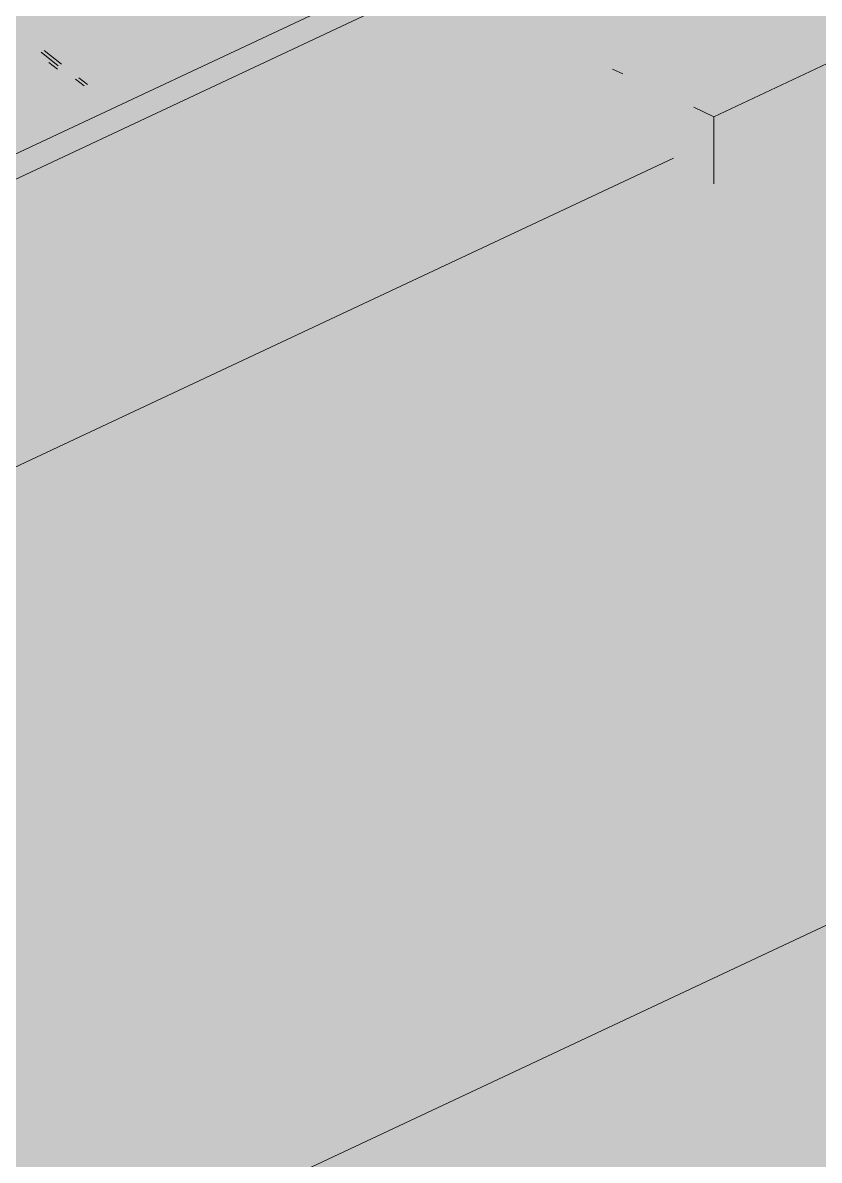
# Paper-space layout '03 3D Building and Roof' of a CAD drawing. Header units: millimetres. Extents: x 5 to 415, y 5 to 292.
# Drawn here: x 274.446 to 277.53, y 64.732 to 69.136 of the extents above; entities that cross this region are included whole.
import ezdxf

# ---------------------------------------------------------------- set-up
doc = ezdxf.new("R2010")
doc.units = ezdxf.units.MM
doc.layers.add('EXISTING', color=7, linetype='Continuous')
doc.layers.add('IMAGES', color=7, linetype='Continuous')

# ---------------------------------------------------------------- blocks, each defined once
blk = doc.blocks.new('SHEET_03')
at = {"layer": 'EXISTING', "color": 250, "lineweight": 9}
for p, q in [((263.2288, 58.9151), (329.7311, 90.136)), ((272.9206, 67.9244), (276.7348, 69.715)), ((272.9206, 67.8269), (276.7348, 69.6176)), ((277.1225, 68.7722), (278.4963, 69.4171)), ((274.5173, 69.022), (274.584, 68.9696)), ((274.5965, 68.9755), (274.5298, 69.0278)), ((274.5809, 68.956), (274.5476, 68.9821)), ((276.73, 68.9564), (276.7692, 68.938)), ((274.6507, 68.9173), (274.684, 68.8912)), ((274.6965, 68.897), (274.6631, 68.9232)), ((277.044, 68.809), (277.1225, 68.7722)), ((277.1225, 68.7722), (277.1225, 68.5123)), ((270.3808, 65.5203), (276.9659, 68.6118))]:
    blk.add_line(p, q, dxfattribs=at)
at = {"layer": 'IMAGES', "color": 7}
for points in [[(274.3982, 69.1181), (274.4945, 69.1181), (274.3982, 69.2145), (274.4945, 69.2145)], [(274.4945, 69.1181), (274.5909, 69.1181), (274.4945, 69.2145), (274.5909, 69.2145)], [(274.5909, 69.1181), (275.0727, 69.1181), (274.5909, 69.2145), (275.0727, 69.2145)], [(275.0727, 69.1181), (275.2655, 69.1181), (275.0727, 69.2145), (275.2655, 69.2145)], [(275.2655, 69.1181), (275.3618, 69.1181), (275.2655, 69.2145), (275.3618, 69.2145)], [(275.3618, 69.1181), (275.4582, 69.1181), (275.3618, 69.2145), (275.4582, 69.2145)], [(275.4582, 69.1181), (275.5545, 69.1181), (275.4582, 69.2145), (275.5545, 69.2145)], [(275.5545, 69.1181), (275.7473, 69.1181), (275.5545, 69.2145), (275.7473, 69.2145)], [(275.7473, 69.1181), (278.5418, 69.1181), (275.7473, 69.2145), (278.5418, 69.2145)], [(274.3982, 69.0217), (274.4945, 69.0217), (274.3982, 69.1181), (274.4945, 69.1181)], [(274.4945, 68.9253), (274.5909, 68.9253), (274.4945, 69.1181), (274.5909, 69.1181)], [(274.5909, 69.0217), (274.6873, 69.0217), (274.5909, 69.1181), (274.6873, 69.1181)], [(274.6873, 69.0217), (274.9764, 69.0217), (274.6873, 69.1181), (274.9764, 69.1181)], [(274.9764, 69.0217), (275.0727, 69.0217), (274.9764, 69.1181), (275.0727, 69.1181)], [(275.0727, 69.0217), (275.1691, 69.0217), (275.0727, 69.1181), (275.1691, 69.1181)], [(275.1691, 69.0217), (275.2655, 69.0217), (275.1691, 69.1181), (275.2655, 69.1181)], [(275.2655, 69.0217), (275.3618, 69.0217), (275.2655, 69.1181), (275.3618, 69.1181)], [(275.3618, 69.0217), (275.4582, 69.0217), (275.3618, 69.1181), (275.4582, 69.1181)], [(275.4582, 69.0217), (275.5545, 69.0217), (275.4582, 69.1181), (275.5545, 69.1181)], [(275.5545, 69.0217), (275.6509, 69.0217), (275.5545, 69.1181), (275.6509, 69.1181)], [(275.6509, 69.0217), (275.94, 69.0217), (275.6509, 69.1181), (275.94, 69.1181)], [(275.94, 69.0217), (278.3491, 69.0217), (275.94, 69.1181), (278.3491, 69.1181)], [(274.3982, 68.9253), (274.4945, 68.9253), (274.3982, 69.0217), (274.4945, 69.0217)], [(274.5909, 68.9253), (274.6873, 68.9253), (274.5909, 69.0217), (274.6873, 69.0217)], [(274.6873, 68.9253), (274.7836, 68.9253), (274.6873, 69.0217), (274.7836, 69.0217)], [(274.7836, 68.9253), (274.88, 68.9253), (274.7836, 69.0217), (274.88, 69.0217)], [(274.88, 68.9253), (274.9764, 68.9253), (274.88, 69.0217), (274.9764, 69.0217)], [(274.9764, 68.9253), (275.2655, 68.9253), (274.9764, 69.0217), (275.2655, 69.0217)], [(275.2655, 68.9253), (275.3618, 68.9253), (275.2655, 69.0217), (275.3618, 69.0217)], [(275.3618, 68.9253), (275.4582, 68.9253), (275.3618, 69.0217), (275.4582, 69.0217)], [(275.4582, 68.9253), (275.5545, 68.9253), (275.4582, 69.0217), (275.5545, 69.0217)], [(275.5545, 68.9253), (275.6509, 68.9253), (275.5545, 69.0217), (275.6509, 69.0217)], [(275.6509, 68.9253), (275.94, 68.9253), (275.6509, 69.0217), (275.94, 69.0217)], [(275.94, 68.9253), (276.0364, 68.9253), (275.94, 69.0217), (276.0364, 69.0217)], [(276.0364, 68.9253), (276.1327, 68.9253), (276.0364, 69.0217), (276.1327, 69.0217)], [(276.1327, 68.9253), (278.2527, 68.9253), (276.1327, 69.0217), (278.2527, 69.0217)], [(274.3982, 68.8289), (274.5909, 68.8289), (274.3982, 68.9253), (274.5909, 68.9253)], [(274.5909, 68.8289), (274.6873, 68.8289), (274.5909, 68.9253), (274.6873, 68.9253)], [(274.6873, 68.8289), (274.7836, 68.8289), (274.6873, 68.9253), (274.7836, 68.9253)], [(274.7836, 68.8289), (274.9764, 68.8289), (274.7836, 68.9253), (274.9764, 68.9253)], [(274.9764, 68.8289), (275.0727, 68.8289), (274.9764, 68.9253), (275.0727, 68.9253)], [(275.0727, 68.8289), (275.1691, 68.8289), (275.0727, 68.9253), (275.1691, 68.9253)], [(275.1691, 68.8289), (275.2655, 68.8289), (275.1691, 68.9253), (275.2655, 68.9253)], [(275.2655, 68.8289), (275.3618, 68.8289), (275.2655, 68.9253), (275.3618, 68.9253)], [(275.3618, 68.8289), (275.4582, 68.8289), (275.3618, 68.9253), (275.4582, 68.9253)], [(275.4582, 68.8289), (275.5545, 68.8289), (275.4582, 68.9253), (275.5545, 68.9253)], [(275.5545, 68.8289), (275.6509, 68.8289), (275.5545, 68.9253), (275.6509, 68.9253)], [(275.6509, 68.8289), (275.94, 68.8289), (275.6509, 68.9253), (275.94, 68.9253)], [(275.94, 68.8289), (276.0364, 68.8289), (275.94, 68.9253), (276.0364, 68.9253)], [(276.0364, 68.8289), (276.1327, 68.8289), (276.0364, 68.9253), (276.1327, 68.9253)], [(276.1327, 68.8289), (276.2291, 68.8289), (276.1327, 68.9253), (276.2291, 68.9253)], [(276.2291, 68.8289), (276.3255, 68.8289), (276.2291, 68.9253), (276.3255, 68.9253)], [(276.3255, 68.8289), (277.9636, 68.8289), (276.3255, 68.9253), (277.9636, 68.9253)], [(274.3982, 68.7325), (274.4945, 68.7325), (274.3982, 68.8289), (274.4945, 68.8289)], [(274.4945, 68.7325), (274.5909, 68.7325), (274.4945, 68.8289), (274.5909, 68.8289)], [(274.5909, 68.7325), (274.7836, 68.7325), (274.5909, 68.8289), (274.7836, 68.8289)], [(274.7836, 68.7325), (274.88, 68.7325), (274.7836, 68.8289), (274.88, 68.8289)], [(274.88, 68.7325), (274.9764, 68.7325), (274.88, 68.8289), (274.9764, 68.8289)], [(274.9764, 68.7325), (275.0727, 68.7325), (274.9764, 68.8289), (275.0727, 68.8289)], [(275.0727, 68.7325), (275.1691, 68.7325), (275.0727, 68.8289), (275.1691, 68.8289)], [(275.1691, 68.7325), (275.2655, 68.7325), (275.1691, 68.8289), (275.2655, 68.8289)], [(275.2655, 68.7325), (275.3618, 68.7325), (275.2655, 68.8289), (275.3618, 68.8289)], [(275.3618, 68.7325), (275.4582, 68.7325), (275.3618, 68.8289), (275.4582, 68.8289)], [(275.4582, 68.7325), (276.0364, 68.7325), (275.4582, 68.8289), (276.0364, 68.8289)], [(276.0364, 68.7325), (276.1327, 68.7325), (276.0364, 68.8289), (276.1327, 68.8289)], [(276.1327, 68.7325), (276.3255, 68.7325), (276.1327, 68.8289), (276.3255, 68.8289)], [(276.3255, 68.7325), (276.4218, 68.7325), (276.3255, 68.8289), (276.4218, 68.8289)], [(276.4218, 68.7325), (276.5182, 68.7325), (276.4218, 68.8289), (276.5182, 68.8289)], [(276.5182, 68.7325), (277.7709, 68.7325), (276.5182, 68.8289), (277.7709, 68.8289)], [(274.3018, 68.6361), (274.4945, 68.6361), (274.3018, 68.7325), (274.4945, 68.7325)], [(274.4945, 68.6361), (274.5909, 68.6361), (274.4945, 68.7325), (274.5909, 68.7325)], [(274.5909, 68.6361), (274.6873, 68.6361), (274.5909, 68.7325), (274.6873, 68.7325)], [(274.6873, 68.6361), (274.7836, 68.6361), (274.6873, 68.7325), (274.7836, 68.7325)], [(274.7836, 68.6361), (274.88, 68.6361), (274.7836, 68.7325), (274.88, 68.7325)], [(274.88, 68.6361), (274.9764, 68.6361), (274.88, 68.7325), (274.9764, 68.7325)], [(274.9764, 68.6361), (275.0727, 68.6361), (274.9764, 68.7325), (275.0727, 68.7325)], [(275.0727, 68.6361), (275.2655, 68.6361), (275.0727, 68.7325), (275.2655, 68.7325)], [(275.2655, 68.6361), (276.3255, 68.6361), (275.2655, 68.7325), (276.3255, 68.7325)], [(276.3255, 68.6361), (276.4218, 68.6361), (276.3255, 68.7325), (276.4218, 68.7325)], [(276.4218, 68.6361), (276.5182, 68.6361), (276.4218, 68.7325), (276.5182, 68.7325)], [(276.5182, 68.5397), (276.6145, 68.5397), (276.5182, 68.7325), (276.6145, 68.7325)], [(276.6145, 68.6361), (276.7109, 68.6361), (276.6145, 68.7325), (276.7109, 68.7325)], [(276.7109, 68.6361), (277.4818, 68.6361), (276.7109, 68.7325), (277.4818, 68.7325)], [(277.4818, 68.6361), (277.5782, 68.6361), (277.4818, 68.7325), (277.5782, 68.7325)], [(274.3982, 68.4433), (274.4945, 68.4433), (274.3982, 68.6361), (274.4945, 68.6361)], [(274.4945, 68.5397), (274.5909, 68.5397), (274.4945, 68.6361), (274.5909, 68.6361)], [(274.5909, 68.5397), (274.6873, 68.5397), (274.5909, 68.6361), (274.6873, 68.6361)], [(274.6873, 68.5397), (274.7836, 68.5397), (274.6873, 68.6361), (274.7836, 68.6361)], [(274.7836, 68.5397), (274.88, 68.5397), (274.7836, 68.6361), (274.88, 68.6361)], [(274.88, 68.5397), (275.0727, 68.5397), (274.88, 68.6361), (275.0727, 68.6361)], [(275.0727, 68.5397), (276.3255, 68.5397), (275.0727, 68.6361), (276.3255, 68.6361)], [(276.3255, 68.5397), (276.4218, 68.5397), (276.3255, 68.6361), (276.4218, 68.6361)], [(276.4218, 68.5397), (276.5182, 68.5397), (276.4218, 68.6361), (276.5182, 68.6361)], [(276.6145, 68.5397), (276.7109, 68.5397), (276.6145, 68.6361), (276.7109, 68.6361)], [(276.7109, 68.5397), (277.3855, 68.5397), (276.7109, 68.6361), (277.3855, 68.6361)], [(277.3855, 68.5397), (277.4818, 68.5397), (277.3855, 68.6361), (277.4818, 68.6361)], [(277.4818, 68.5397), (277.8673, 68.5397), (277.4818, 68.6361), (277.8673, 68.6361)], [(274.4945, 68.4433), (274.5909, 68.4433), (274.4945, 68.5397), (274.5909, 68.5397)], [(274.5909, 68.4433), (274.6873, 68.4433), (274.5909, 68.5397), (274.6873, 68.5397)], [(274.6873, 68.4433), (274.88, 68.4433), (274.6873, 68.5397), (274.88, 68.5397)], [(274.88, 68.4433), (276.0364, 68.4433), (274.88, 68.5397), (276.0364, 68.5397)], [(276.0364, 68.4433), (276.2291, 68.4433), (276.0364, 68.5397), (276.2291, 68.5397)], [(276.2291, 68.4433), (276.3255, 68.4433), (276.2291, 68.5397), (276.3255, 68.5397)], [(276.3255, 68.4433), (276.4218, 68.4433), (276.3255, 68.5397), (276.4218, 68.5397)], [(276.4218, 68.4433), (276.5182, 68.4433), (276.4218, 68.5397), (276.5182, 68.5397)], [(276.5182, 68.4433), (276.6145, 68.4433), (276.5182, 68.5397), (276.6145, 68.5397)], [(276.6145, 68.4433), (276.7109, 68.4433), (276.6145, 68.5397), (276.7109, 68.5397)], [(276.7109, 68.4433), (276.8073, 68.4433), (276.7109, 68.5397), (276.8073, 68.5397)], [(276.8073, 68.4433), (276.9036, 68.4433), (276.8073, 68.5397), (276.9036, 68.5397)], [(276.9036, 68.4433), (277, 68.4433), (276.9036, 68.5397), (277, 68.5397)], [(277, 68.4433), (277.0964, 68.4433), (277, 68.5397), (277.0964, 68.5397)], [(277.0964, 68.4433), (277.1927, 68.4433), (277.0964, 68.5397), (277.1927, 68.5397)], [(277.1927, 68.4433), (277.3855, 68.4433), (277.1927, 68.5397), (277.3855, 68.5397)], [(277.3855, 68.4433), (277.4818, 68.4433), (277.3855, 68.5397), (277.4818, 68.5397)], [(277.4818, 68.4433), (281.4327, 68.4433), (277.4818, 68.5397), (281.4327, 68.5397)], [(274.3982, 68.3469), (274.5909, 68.3469), (274.3982, 68.4433), (274.5909, 68.4433)], [(274.5909, 68.3469), (274.6873, 68.3469), (274.5909, 68.4433), (274.6873, 68.4433)], [(274.6873, 68.3469), (275.94, 68.3469), (274.6873, 68.4433), (275.94, 68.4433)], [(275.94, 68.3469), (276.0364, 68.3469), (275.94, 68.4433), (276.0364, 68.4433)], [(276.0364, 68.3469), (276.1327, 68.3469), (276.0364, 68.4433), (276.1327, 68.4433)], [(276.1327, 68.3469), (276.2291, 68.3469), (276.1327, 68.4433), (276.2291, 68.4433)], [(276.2291, 68.3469), (276.3255, 68.3469), (276.2291, 68.4433), (276.3255, 68.4433)], [(276.3255, 68.3469), (276.6145, 68.3469), (276.3255, 68.4433), (276.6145, 68.4433)], [(276.6145, 68.3469), (276.7109, 68.3469), (276.6145, 68.4433), (276.7109, 68.4433)], [(276.7109, 68.3469), (276.9036, 68.3469), (276.7109, 68.4433), (276.9036, 68.4433)], [(276.9036, 68.3469), (277.0964, 68.3469), (276.9036, 68.4433), (277.0964, 68.4433)], [(277.0964, 68.3469), (277.1927, 68.3469), (277.0964, 68.4433), (277.1927, 68.4433)], [(277.1927, 68.3469), (277.3855, 68.3469), (277.1927, 68.4433), (277.3855, 68.4433)], [(277.3855, 68.3469), (281.3364, 68.3469), (277.3855, 68.4433), (281.3364, 68.4433)], [(274.3982, 68.2505), (275.6509, 68.2505), (274.3982, 68.3469), (275.6509, 68.3469)], [(275.6509, 68.2505), (275.8436, 68.2505), (275.6509, 68.3469), (275.8436, 68.3469)], [(275.8436, 68.2505), (275.94, 68.2505), (275.8436, 68.3469), (275.94, 68.3469)], [(275.94, 68.2505), (276.0364, 68.2505), (275.94, 68.3469), (276.0364, 68.3469)], [(276.0364, 68.2505), (276.1327, 68.2505), (276.0364, 68.3469), (276.1327, 68.3469)], [(276.1327, 68.2505), (276.4218, 68.2505), (276.1327, 68.3469), (276.4218, 68.3469)], [(276.4218, 68.2505), (276.5182, 68.2505), (276.4218, 68.3469), (276.5182, 68.3469)], [(276.5182, 68.2505), (276.6145, 68.2505), (276.5182, 68.3469), (276.6145, 68.3469)], [(276.6145, 68.2505), (276.7109, 68.2505), (276.6145, 68.3469), (276.7109, 68.3469)], [(276.7109, 68.2505), (276.9036, 68.2505), (276.7109, 68.3469), (276.9036, 68.3469)], [(276.9036, 68.2505), (280.9509, 68.2505), (276.9036, 68.3469), (280.9509, 68.3469)], [(274.2055, 68.1541), (275.5545, 68.1541), (274.2055, 68.2505), (275.5545, 68.2505)], [(275.5545, 68.1541), (275.6509, 68.1541), (275.5545, 68.2505), (275.6509, 68.2505)], [(275.6509, 68.1541), (275.7473, 68.1541), (275.6509, 68.2505), (275.7473, 68.2505)], [(275.7473, 68.1541), (275.8436, 68.1541), (275.7473, 68.2505), (275.8436, 68.2505)], [(275.8436, 68.1541), (275.94, 68.1541), (275.8436, 68.2505), (275.94, 68.2505)], [(275.94, 68.1541), (276.2291, 68.1541), (275.94, 68.2505), (276.2291, 68.2505)], [(276.2291, 68.1541), (276.3255, 68.1541), (276.2291, 68.2505), (276.3255, 68.2505)], [(276.3255, 68.1541), (276.5182, 68.1541), (276.3255, 68.2505), (276.5182, 68.2505)], [(276.5182, 68.1541), (276.6145, 68.1541), (276.5182, 68.2505), (276.6145, 68.2505)], [(276.6145, 68.1541), (276.7109, 68.1541), (276.6145, 68.2505), (276.7109, 68.2505)], [(276.7109, 68.1541), (280.8545, 68.1541), (276.7109, 68.2505), (280.8545, 68.2505)], [(274.1091, 68.0577), (275.2655, 68.0577), (274.1091, 68.1541), (275.2655, 68.1541)], [(275.2655, 68.0577), (275.4582, 68.0577), (275.2655, 68.1541), (275.4582, 68.1541)], [(275.4582, 68.0577), (275.5545, 68.0577), (275.4582, 68.1541), (275.5545, 68.1541)], [(275.5545, 68.0577), (275.6509, 68.0577), (275.5545, 68.1541), (275.6509, 68.1541)], [(275.6509, 68.0577), (275.7473, 68.0577), (275.6509, 68.1541), (275.7473, 68.1541)], [(275.7473, 68.0577), (276.0364, 68.0577), (275.7473, 68.1541), (276.0364, 68.1541)], [(276.0364, 68.0577), (276.1327, 68.0577), (276.0364, 68.1541), (276.1327, 68.1541)], [(276.1327, 68.0577), (276.2291, 68.0577), (276.1327, 68.1541), (276.2291, 68.1541)], [(276.2291, 68.0577), (276.3255, 68.0577), (276.2291, 68.1541), (276.3255, 68.1541)], [(276.3255, 68.0577), (276.5182, 68.0577), (276.3255, 68.1541), (276.5182, 68.1541)], [(276.5182, 68.0577), (280.5655, 68.0577), (276.5182, 68.1541), (280.5655, 68.1541)], [(273.82, 67.9613), (275.0727, 67.9613), (273.82, 68.0577), (275.0727, 68.0577)], [(275.0727, 67.9613), (275.1691, 67.9613), (275.0727, 68.0577), (275.1691, 68.0577)], [(275.1691, 67.9613), (275.2655, 67.9613), (275.1691, 68.0577), (275.2655, 68.0577)], [(275.2655, 67.9613), (275.3618, 67.9613), (275.2655, 68.0577), (275.3618, 68.0577)], [(275.3618, 67.9613), (275.4582, 67.9613), (275.3618, 68.0577), (275.4582, 68.0577)], [(275.4582, 67.9613), (275.5545, 67.9613), (275.4582, 68.0577), (275.5545, 68.0577)], [(275.5545, 67.9613), (275.7473, 67.9613), (275.5545, 68.0577), (275.7473, 68.0577)], [(275.7473, 67.9613), (275.94, 67.9613), (275.7473, 68.0577), (275.94, 68.0577)], [(275.94, 67.9613), (276.0364, 67.9613), (275.94, 68.0577), (276.0364, 68.0577)], [(276.0364, 67.9613), (276.1327, 67.9613), (276.0364, 68.0577), (276.1327, 68.0577)], [(276.1327, 67.9613), (276.2291, 67.9613), (276.1327, 68.0577), (276.2291, 68.0577)], [(276.2291, 67.9613), (280.3727, 67.9613), (276.2291, 68.0577), (280.3727, 68.0577)], [(273.7236, 67.8648), (274.7836, 67.8648), (273.7236, 67.9613), (274.7836, 67.9613)], [(274.7836, 67.8648), (274.88, 67.8648), (274.7836, 67.9613), (274.88, 67.9613)], [(274.88, 67.8648), (275.0727, 67.8648), (274.88, 67.9613), (275.0727, 67.9613)], [(275.0727, 67.8648), (275.1691, 67.8648), (275.0727, 67.9613), (275.1691, 67.9613)], [(275.1691, 67.8648), (275.2655, 67.8648), (275.1691, 67.9613), (275.2655, 67.9613)], [(275.2655, 67.8648), (275.3618, 67.8648), (275.2655, 67.9613), (275.3618, 67.9613)], [(275.3618, 67.8648), (275.5545, 67.8648), (275.3618, 67.9613), (275.5545, 67.9613)], [(275.5545, 67.8648), (275.7473, 67.8648), (275.5545, 67.9613), (275.7473, 67.9613)], [(275.7473, 67.8648), (275.8436, 67.8648), (275.7473, 67.9613), (275.8436, 67.9613)], [(275.8436, 67.8648), (276.0364, 67.8648), (275.8436, 67.9613), (276.0364, 67.9613)], [(276.0364, 67.8648), (276.1327, 67.8648), (276.0364, 67.9613), (276.1327, 67.9613)], [(276.1327, 67.8648), (280.3727, 67.8648), (276.1327, 67.9613), (280.3727, 67.9613)], [(273.4345, 67.7684), (274.6873, 67.7684), (273.4345, 67.8648), (274.6873, 67.8648)], [(274.6873, 67.7684), (274.7836, 67.7684), (274.6873, 67.8648), (274.7836, 67.8648)], [(274.7836, 67.7684), (274.88, 67.7684), (274.7836, 67.8648), (274.88, 67.8648)], [(274.88, 67.7684), (274.9764, 67.7684), (274.88, 67.8648), (274.9764, 67.8648)], [(274.9764, 67.7684), (275.1691, 67.7684), (274.9764, 67.8648), (275.1691, 67.8648)], [(275.1691, 67.7684), (275.3618, 67.7684), (275.1691, 67.8648), (275.3618, 67.8648)], [(275.3618, 67.7684), (275.4582, 67.7684), (275.3618, 67.8648), (275.4582, 67.8648)], [(275.4582, 67.7684), (275.5545, 67.7684), (275.4582, 67.8648), (275.5545, 67.8648)], [(275.5545, 67.7684), (275.7473, 67.7684), (275.5545, 67.8648), (275.7473, 67.8648)], [(275.7473, 67.7684), (275.8436, 67.7684), (275.7473, 67.8648), (275.8436, 67.8648)], [(275.8436, 67.7684), (279.9873, 67.7684), (275.8436, 67.8648), (279.9873, 67.8648)], [(273.2418, 67.672), (274.4945, 67.672), (273.2418, 67.7684), (274.4945, 67.7684)], [(274.4945, 67.672), (274.6873, 67.672), (274.4945, 67.7684), (274.6873, 67.7684)], [(274.6873, 67.672), (274.7836, 67.672), (274.6873, 67.7684), (274.7836, 67.7684)], [(274.7836, 67.672), (274.88, 67.672), (274.7836, 67.7684), (274.88, 67.7684)], [(274.88, 67.672), (275.1691, 67.672), (274.88, 67.7684), (275.1691, 67.7684)], [(275.1691, 67.672), (275.2655, 67.672), (275.1691, 67.7684), (275.2655, 67.7684)], [(275.2655, 67.672), (275.3618, 67.672), (275.2655, 67.7684), (275.3618, 67.7684)], [(275.3618, 67.672), (275.4582, 67.672), (275.3618, 67.7684), (275.4582, 67.7684)], [(275.4582, 67.672), (275.5545, 67.672), (275.4582, 67.7684), (275.5545, 67.7684)], [(275.5545, 67.672), (275.7473, 67.672), (275.5545, 67.7684), (275.7473, 67.7684)], [(275.7473, 67.672), (279.7945, 67.672), (275.7473, 67.7684), (279.7945, 67.7684)], [(274.3018, 67.5756), (274.4945, 67.5756), (274.3018, 67.672), (274.4945, 67.672)], [(274.4945, 67.5756), (274.5909, 67.5756), (274.4945, 67.672), (274.5909, 67.672)], [(274.5909, 67.5756), (274.6873, 67.5756), (274.5909, 67.672), (274.6873, 67.672)], [(274.6873, 67.5756), (274.9764, 67.5756), (274.6873, 67.672), (274.9764, 67.672)], [(274.9764, 67.5756), (275.0727, 67.5756), (274.9764, 67.672), (275.0727, 67.672)], [(275.0727, 67.5756), (275.1691, 67.5756), (275.0727, 67.672), (275.1691, 67.672)], [(275.1691, 67.5756), (275.2655, 67.5756), (275.1691, 67.672), (275.2655, 67.672)], [(275.2655, 67.5756), (275.3618, 67.5756), (275.2655, 67.672), (275.3618, 67.672)], [(275.3618, 67.5756), (279.6982, 67.5756), (275.3618, 67.672), (279.6982, 67.672)], [(274.3982, 67.4792), (274.4945, 67.4792), (274.3982, 67.5756), (274.4945, 67.5756)], [(274.4945, 67.4792), (274.7836, 67.4792), (274.4945, 67.5756), (274.7836, 67.5756)], [(274.7836, 67.4792), (274.88, 67.4792), (274.7836, 67.5756), (274.88, 67.5756)], [(274.88, 67.4792), (274.9764, 67.4792), (274.88, 67.5756), (274.9764, 67.5756)], [(274.9764, 67.4792), (275.0727, 67.4792), (274.9764, 67.5756), (275.0727, 67.5756)], [(275.0727, 67.4792), (275.2655, 67.4792), (275.0727, 67.5756), (275.2655, 67.5756)], [(275.2655, 67.4792), (279.6018, 67.4792), (275.2655, 67.5756), (279.6018, 67.5756)], [(274.3018, 67.3828), (274.5909, 67.3828), (274.3018, 67.4792), (274.5909, 67.4792)], [(274.5909, 67.3828), (274.7836, 67.3828), (274.5909, 67.4792), (274.7836, 67.4792)], [(274.7836, 67.3828), (274.88, 67.3828), (274.7836, 67.4792), (274.88, 67.4792)], [(274.88, 67.3828), (274.9764, 67.3828), (274.88, 67.4792), (274.9764, 67.4792)], [(274.9764, 67.3828), (275.0727, 67.3828), (274.9764, 67.4792), (275.0727, 67.4792)], [(275.0727, 67.3828), (279.12, 67.3828), (275.0727, 67.4792), (279.12, 67.4792)], [(274.3982, 67.2864), (274.5909, 67.2864), (274.3982, 67.3828), (274.5909, 67.3828)], [(274.5909, 67.2864), (274.88, 67.2864), (274.5909, 67.3828), (274.88, 67.3828)], [(274.88, 67.2864), (279.0236, 67.2864), (274.88, 67.3828), (279.0236, 67.3828)], [(274.3982, 67.19), (274.5909, 67.19), (274.3982, 67.2864), (274.5909, 67.2864)], [(274.5909, 67.19), (278.7345, 67.19), (274.5909, 67.2864), (278.7345, 67.2864)], [(274.3982, 67.0936), (278.5418, 67.0936), (274.3982, 67.19), (278.5418, 67.19)], [(274.2055, 66.9972), (278.4455, 66.9972), (274.2055, 67.0936), (278.4455, 67.0936)], [(274.0127, 66.9008), (278.1564, 66.9008), (274.0127, 66.9972), (278.1564, 66.9972)], [(273.82, 66.8044), (277.9636, 66.8044), (273.82, 66.9008), (277.9636, 66.9008)], [(273.5309, 66.708), (277.8673, 66.708), (273.5309, 66.8044), (277.8673, 66.8044)], [(273.3382, 66.6116), (277.4818, 66.6116), (273.3382, 66.708), (277.4818, 66.708)], [(277.4818, 66.6116), (277.5782, 66.6116), (277.4818, 66.708), (277.5782, 66.708)], [(273.2418, 66.5152), (277.2891, 66.5152), (273.2418, 66.6116), (277.2891, 66.6116)], [(277.2891, 66.5152), (277.3855, 66.5152), (277.2891, 66.6116), (277.3855, 66.6116)], [(277.3855, 66.5152), (277.4818, 66.5152), (277.3855, 66.6116), (277.4818, 66.6116)], [(277.4818, 66.5152), (277.5782, 66.5152), (277.4818, 66.6116), (277.5782, 66.6116)], [(272.9527, 66.4188), (277.1927, 66.4188), (272.9527, 66.5152), (277.1927, 66.5152)], [(277.1927, 66.4188), (277.2891, 66.4188), (277.1927, 66.5152), (277.2891, 66.5152)], [(277.2891, 66.4188), (277.3855, 66.4188), (277.2891, 66.5152), (277.3855, 66.5152)], [(277.3855, 66.4188), (277.4818, 66.4188), (277.3855, 66.5152), (277.4818, 66.5152)], [(277.4818, 66.4188), (277.5782, 66.4188), (277.4818, 66.5152), (277.5782, 66.5152)], [(272.8564, 66.3224), (276.9036, 66.3224), (272.8564, 66.4188), (276.9036, 66.4188)], [(276.9036, 66.3224), (277, 66.3224), (276.9036, 66.4188), (277, 66.4188)], [(277, 66.3224), (277.0964, 66.3224), (277, 66.4188), (277.0964, 66.4188)], [(277.0964, 66.3224), (277.1927, 66.3224), (277.0964, 66.4188), (277.1927, 66.4188)], [(277.1927, 66.3224), (277.2891, 66.3224), (277.1927, 66.4188), (277.2891, 66.4188)], [(277.2891, 66.3224), (277.4818, 66.3224), (277.2891, 66.4188), (277.4818, 66.4188)], [(277.4818, 66.3224), (277.6745, 66.3224), (277.4818, 66.4188), (277.6745, 66.4188)], [(272.5673, 66.226), (276.8073, 66.226), (272.5673, 66.3224), (276.8073, 66.3224)], [(276.8073, 66.226), (277, 66.226), (276.8073, 66.3224), (277, 66.3224)], [(277, 66.226), (277.0964, 66.226), (277, 66.3224), (277.0964, 66.3224)], [(277.0964, 66.226), (277.1927, 66.226), (277.0964, 66.3224), (277.1927, 66.3224)], [(277.1927, 66.226), (277.2891, 66.226), (277.1927, 66.3224), (277.2891, 66.3224)], [(277.2891, 66.226), (278.5418, 66.226), (277.2891, 66.3224), (278.5418, 66.3224)], [(272.3745, 66.1296), (276.7109, 66.1296), (272.3745, 66.226), (276.7109, 66.226)], [(276.7109, 66.1296), (276.9036, 66.1296), (276.7109, 66.226), (276.9036, 66.226)], [(276.9036, 66.1296), (277, 66.1296), (276.9036, 66.226), (277, 66.226)], [(277, 66.1296), (277.0964, 66.1296), (277, 66.226), (277.0964, 66.226)], [(277.0964, 66.1296), (277.1927, 66.1296), (277.0964, 66.226), (277.1927, 66.226)], [(277.1927, 66.1296), (278.3491, 66.1296), (277.1927, 66.226), (278.3491, 66.226)], [(272.0855, 66.0332), (276.2291, 66.0332), (272.0855, 66.1296), (276.2291, 66.1296)], [(276.2291, 66.0332), (276.4218, 66.0332), (276.2291, 66.1296), (276.4218, 66.1296)], [(276.4218, 66.0332), (276.5182, 66.0332), (276.4218, 66.1296), (276.5182, 66.1296)], [(276.5182, 66.0332), (276.7109, 66.0332), (276.5182, 66.1296), (276.7109, 66.1296)], [(276.7109, 66.0332), (276.9036, 66.0332), (276.7109, 66.1296), (276.9036, 66.1296)], [(276.9036, 66.0332), (277, 66.0332), (276.9036, 66.1296), (277, 66.1296)], [(277, 66.0332), (278.1564, 66.0332), (277, 66.1296), (278.1564, 66.1296)], [(271.9891, 65.9368), (276.1327, 65.9368), (271.9891, 66.0332), (276.1327, 66.0332)], [(276.1327, 65.9368), (276.2291, 65.9368), (276.1327, 66.0332), (276.2291, 66.0332)], [(276.2291, 65.9368), (276.4218, 65.9368), (276.2291, 66.0332), (276.4218, 66.0332)], [(276.4218, 65.9368), (276.6145, 65.9368), (276.4218, 66.0332), (276.6145, 66.0332)], [(276.6145, 65.9368), (276.7109, 65.9368), (276.6145, 66.0332), (276.7109, 66.0332)], [(276.7109, 65.9368), (277.9636, 65.9368), (276.7109, 66.0332), (277.9636, 66.0332)], [(271.7964, 65.8404), (276.0364, 65.8404), (271.7964, 65.9368), (276.0364, 65.9368)], [(276.0364, 65.8404), (276.1327, 65.8404), (276.0364, 65.9368), (276.1327, 65.9368)], [(276.1327, 65.8404), (276.2291, 65.8404), (276.1327, 65.9368), (276.2291, 65.9368)], [(276.2291, 65.8404), (276.3255, 65.8404), (276.2291, 65.9368), (276.3255, 65.9368)], [(276.3255, 65.8404), (276.4218, 65.8404), (276.3255, 65.9368), (276.4218, 65.9368)], [(276.4218, 65.8404), (276.5182, 65.8404), (276.4218, 65.9368), (276.5182, 65.9368)], [(276.5182, 65.8404), (277.7709, 65.8404), (276.5182, 65.9368), (277.7709, 65.9368)], [(271.6036, 65.744), (275.7473, 65.744), (271.6036, 65.8404), (275.7473, 65.8404)], [(275.7473, 65.744), (275.8436, 65.744), (275.7473, 65.8404), (275.8436, 65.8404)], [(275.8436, 65.744), (275.94, 65.744), (275.8436, 65.8404), (275.94, 65.8404)], [(275.94, 65.744), (276.0364, 65.744), (275.94, 65.8404), (276.0364, 65.8404)], [(276.0364, 65.744), (276.1327, 65.744), (276.0364, 65.8404), (276.1327, 65.8404)], [(276.1327, 65.744), (276.2291, 65.744), (276.1327, 65.8404), (276.2291, 65.8404)], [(276.2291, 65.744), (276.3255, 65.744), (276.2291, 65.8404), (276.3255, 65.8404)], [(276.3255, 65.744), (276.4218, 65.744), (276.3255, 65.8404), (276.4218, 65.8404)], [(276.4218, 65.744), (277.5782, 65.744), (276.4218, 65.8404), (277.5782, 65.8404)], [(271.4109, 65.6476), (275.5545, 65.6476), (271.4109, 65.744), (275.5545, 65.744)], [(275.5545, 65.6476), (275.6509, 65.6476), (275.5545, 65.744), (275.6509, 65.744)], [(275.6509, 65.6476), (275.7473, 65.6476), (275.6509, 65.744), (275.7473, 65.744)], [(275.7473, 65.6476), (275.8436, 65.6476), (275.7473, 65.744), (275.8436, 65.744)], [(275.8436, 65.6476), (275.94, 65.6476), (275.8436, 65.744), (275.94, 65.744)], [(275.94, 65.6476), (276.0364, 65.6476), (275.94, 65.744), (276.0364, 65.744)], [(276.0364, 65.6476), (276.1327, 65.6476), (276.0364, 65.744), (276.1327, 65.744)], [(276.1327, 65.6476), (276.2291, 65.6476), (276.1327, 65.744), (276.2291, 65.744)], [(276.2291, 65.6476), (277.2891, 65.6476), (276.2291, 65.744), (277.2891, 65.744)], [(277.2891, 65.6476), (277.3855, 65.6476), (277.2891, 65.744), (277.3855, 65.744)], [(277.3855, 65.6476), (277.4818, 65.6476), (277.3855, 65.744), (277.4818, 65.744)], [(277.4818, 65.6476), (277.5782, 65.6476), (277.4818, 65.744), (277.5782, 65.744)], [(271.1218, 65.5512), (275.3618, 65.5512), (271.1218, 65.6476), (275.3618, 65.6476)], [(275.3618, 65.5512), (275.4582, 65.5512), (275.3618, 65.6476), (275.4582, 65.6476)], [(275.4582, 65.5512), (275.5545, 65.5512), (275.4582, 65.6476), (275.5545, 65.6476)], [(275.5545, 65.5512), (275.6509, 65.5512), (275.5545, 65.6476), (275.6509, 65.6476)], [(275.6509, 65.4548), (275.7473, 65.4548), (275.6509, 65.6476), (275.7473, 65.6476)], [(275.7473, 65.5512), (275.8436, 65.5512), (275.7473, 65.6476), (275.8436, 65.6476)], [(275.8436, 65.5512), (275.94, 65.5512), (275.8436, 65.6476), (275.94, 65.6476)], [(275.94, 65.5512), (277.0964, 65.5512), (275.94, 65.6476), (277.0964, 65.6476)], [(277.0964, 65.5512), (277.1927, 65.5512), (277.0964, 65.6476), (277.1927, 65.6476)], [(277.1927, 65.5512), (277.2891, 65.5512), (277.1927, 65.6476), (277.2891, 65.6476)], [(277.2891, 65.5512), (277.3855, 65.5512), (277.2891, 65.6476), (277.3855, 65.6476)], [(277.3855, 65.5512), (277.4818, 65.5512), (277.3855, 65.6476), (277.4818, 65.6476)], [(277.4818, 65.5512), (277.5782, 65.5512), (277.4818, 65.6476), (277.5782, 65.6476)], [(270.9291, 65.4548), (275.0727, 65.4548), (270.9291, 65.5512), (275.0727, 65.5512)], [(275.0727, 65.4548), (275.2655, 65.4548), (275.0727, 65.5512), (275.2655, 65.5512)], [(275.2655, 65.4548), (275.3618, 65.4548), (275.2655, 65.5512), (275.3618, 65.5512)], [(275.3618, 65.4548), (275.4582, 65.4548), (275.3618, 65.5512), (275.4582, 65.5512)], [(275.4582, 65.4548), (275.5545, 65.4548), (275.4582, 65.5512), (275.5545, 65.5512)], [(275.5545, 65.4548), (275.6509, 65.4548), (275.5545, 65.5512), (275.6509, 65.5512)], [(275.7473, 65.4548), (275.8436, 65.4548), (275.7473, 65.5512), (275.8436, 65.5512)], [(275.8436, 65.4548), (277, 65.4548), (275.8436, 65.5512), (277, 65.5512)], [(277, 65.4548), (277.0964, 65.4548), (277, 65.5512), (277.0964, 65.5512)], [(277.0964, 65.4548), (277.1927, 65.4548), (277.0964, 65.5512), (277.1927, 65.5512)], [(277.1927, 65.4548), (277.2891, 65.4548), (277.1927, 65.5512), (277.2891, 65.5512)], [(277.2891, 65.4548), (277.3855, 65.4548), (277.2891, 65.5512), (277.3855, 65.5512)], [(277.3855, 65.4548), (277.4818, 65.4548), (277.3855, 65.5512), (277.4818, 65.5512)], [(277.4818, 65.4548), (277.5782, 65.4548), (277.4818, 65.5512), (277.5782, 65.5512)], [(270.7364, 65.3584), (274.88, 65.3584), (270.7364, 65.4548), (274.88, 65.4548)], [(274.88, 65.3584), (274.9764, 65.3584), (274.88, 65.4548), (274.9764, 65.4548)], [(274.9764, 65.3584), (275.0727, 65.3584), (274.9764, 65.4548), (275.0727, 65.4548)], [(275.0727, 65.3584), (275.2655, 65.3584), (275.0727, 65.4548), (275.2655, 65.4548)], [(275.2655, 65.3584), (275.3618, 65.3584), (275.2655, 65.4548), (275.3618, 65.4548)], [(275.3618, 65.3584), (275.4582, 65.3584), (275.3618, 65.4548), (275.4582, 65.4548)], [(275.4582, 65.3584), (276.7109, 65.3584), (275.4582, 65.4548), (276.7109, 65.4548)], [(276.7109, 65.3584), (276.8073, 65.3584), (276.7109, 65.4548), (276.8073, 65.4548)], [(276.8073, 65.3584), (276.9036, 65.3584), (276.8073, 65.4548), (276.9036, 65.4548)], [(276.9036, 65.3584), (277, 65.3584), (276.9036, 65.4548), (277, 65.4548)], [(277, 65.3584), (277.0964, 65.3584), (277, 65.4548), (277.0964, 65.4548)], [(277.0964, 65.3584), (277.2891, 65.3584), (277.0964, 65.4548), (277.2891, 65.4548)], [(277.2891, 65.3584), (277.3855, 65.3584), (277.2891, 65.4548), (277.3855, 65.4548)], [(277.3855, 65.3584), (277.4818, 65.3584), (277.3855, 65.4548), (277.4818, 65.4548)], [(277.4818, 65.3584), (279.2164, 65.3584), (277.4818, 65.4548), (279.2164, 65.4548)], [(270.64, 65.262), (274.6873, 65.262), (270.64, 65.3584), (274.6873, 65.3584)], [(274.6873, 65.262), (274.7836, 65.262), (274.6873, 65.3584), (274.7836, 65.3584)], [(274.7836, 65.262), (274.88, 65.262), (274.7836, 65.3584), (274.88, 65.3584)], [(274.88, 65.262), (274.9764, 65.262), (274.88, 65.3584), (274.9764, 65.3584)], [(274.9764, 65.262), (275.0727, 65.262), (274.9764, 65.3584), (275.0727, 65.3584)], [(275.0727, 65.262), (275.1691, 65.262), (275.0727, 65.3584), (275.1691, 65.3584)], [(275.1691, 65.262), (275.2655, 65.262), (275.1691, 65.3584), (275.2655, 65.3584)], [(275.2655, 65.262), (275.3618, 65.262), (275.2655, 65.3584), (275.3618, 65.3584)], [(275.3618, 65.262), (276.5182, 65.262), (275.3618, 65.3584), (276.5182, 65.3584)], [(276.5182, 65.262), (276.6145, 65.262), (276.5182, 65.3584), (276.6145, 65.3584)], [(276.6145, 65.262), (276.7109, 65.262), (276.6145, 65.3584), (276.7109, 65.3584)], [(276.7109, 65.262), (276.8073, 65.262), (276.7109, 65.3584), (276.8073, 65.3584)], [(276.8073, 65.262), (276.9036, 65.262), (276.8073, 65.3584), (276.9036, 65.3584)], [(276.9036, 65.262), (277.0964, 65.262), (276.9036, 65.3584), (277.0964, 65.3584)], [(277.0964, 65.262), (277.1927, 65.262), (277.0964, 65.3584), (277.1927, 65.3584)], [(277.1927, 65.262), (277.2891, 65.262), (277.1927, 65.3584), (277.2891, 65.3584)], [(277.2891, 65.262), (277.3855, 65.262), (277.2891, 65.3584), (277.3855, 65.3584)], [(277.3855, 65.262), (279.12, 65.262), (277.3855, 65.3584), (279.12, 65.3584)], [(274.3982, 65.1656), (274.4945, 65.1656), (274.3982, 65.262), (274.4945, 65.262)], [(274.4945, 65.1656), (274.5909, 65.1656), (274.4945, 65.262), (274.5909, 65.262)], [(274.5909, 65.1656), (274.6873, 65.1656), (274.5909, 65.262), (274.6873, 65.262)], [(274.6873, 65.1656), (274.7836, 65.1656), (274.6873, 65.262), (274.7836, 65.262)], [(274.7836, 65.1656), (274.88, 65.1656), (274.7836, 65.262), (274.88, 65.262)], [(274.88, 65.1656), (274.9764, 65.1656), (274.88, 65.262), (274.9764, 65.262)], [(274.9764, 65.1656), (275.0727, 65.1656), (274.9764, 65.262), (275.0727, 65.262)], [(275.0727, 65.1656), (275.2655, 65.1656), (275.0727, 65.262), (275.2655, 65.262)], [(275.2655, 65.1656), (276.2291, 65.1656), (275.2655, 65.262), (276.2291, 65.262)], [(276.2291, 65.1656), (276.3255, 65.1656), (276.2291, 65.262), (276.3255, 65.262)], [(276.3255, 65.1656), (276.4218, 65.1656), (276.3255, 65.262), (276.4218, 65.262)], [(276.4218, 65.1656), (276.5182, 65.1656), (276.4218, 65.262), (276.5182, 65.262)], [(276.5182, 65.1656), (276.6145, 65.1656), (276.5182, 65.262), (276.6145, 65.262)], [(276.6145, 65.1656), (276.9036, 65.1656), (276.6145, 65.262), (276.9036, 65.262)], [(276.9036, 65.1656), (277.0964, 65.1656), (276.9036, 65.262), (277.0964, 65.262)], [(277.0964, 65.1656), (278.8309, 65.1656), (277.0964, 65.262), (278.8309, 65.262)], [(274.3982, 64.9728), (274.4945, 64.9728), (274.3982, 65.1656), (274.4945, 65.1656)], [(274.4945, 65.0692), (274.5909, 65.0692), (274.4945, 65.1656), (274.5909, 65.1656)], [(274.5909, 65.0692), (274.6873, 65.0692), (274.5909, 65.1656), (274.6873, 65.1656)], [(274.6873, 65.0692), (274.7836, 65.0692), (274.6873, 65.1656), (274.7836, 65.1656)], [(274.7836, 65.0692), (274.88, 65.0692), (274.7836, 65.1656), (274.88, 65.1656)], [(274.88, 65.0692), (276.1327, 65.0692), (274.88, 65.1656), (276.1327, 65.1656)], [(276.1327, 65.0692), (276.2291, 65.0692), (276.1327, 65.1656), (276.2291, 65.1656)], [(276.2291, 65.0692), (276.3255, 65.0692), (276.2291, 65.1656), (276.3255, 65.1656)], [(276.3255, 65.0692), (276.4218, 65.0692), (276.3255, 65.1656), (276.4218, 65.1656)], [(276.4218, 65.0692), (276.5182, 65.0692), (276.4218, 65.1656), (276.5182, 65.1656)], [(276.5182, 65.0692), (276.6145, 65.0692), (276.5182, 65.1656), (276.6145, 65.1656)], [(276.6145, 65.0692), (276.7109, 65.0692), (276.6145, 65.1656), (276.7109, 65.1656)], [(276.7109, 65.0692), (276.8073, 65.0692), (276.7109, 65.1656), (276.8073, 65.1656)], [(276.8073, 65.0692), (276.9036, 65.0692), (276.8073, 65.1656), (276.9036, 65.1656)], [(276.9036, 65.0692), (278.6382, 65.0692), (276.9036, 65.1656), (278.6382, 65.1656)], [(274.4945, 64.9728), (274.6873, 64.9728), (274.4945, 65.0692), (274.6873, 65.0692)], [(274.6873, 64.9728), (275.8436, 64.9728), (274.6873, 65.0692), (275.8436, 65.0692)], [(275.8436, 64.9728), (276.0364, 64.9728), (275.8436, 65.0692), (276.0364, 65.0692)], [(276.0364, 64.9728), (276.1327, 64.9728), (276.0364, 65.0692), (276.1327, 65.0692)], [(276.1327, 64.9728), (276.2291, 64.9728), (276.1327, 65.0692), (276.2291, 65.0692)], [(276.2291, 64.9728), (276.3255, 64.9728), (276.2291, 65.0692), (276.3255, 65.0692)], [(276.3255, 64.9728), (276.4218, 64.9728), (276.3255, 65.0692), (276.4218, 65.0692)], [(276.4218, 64.9728), (276.5182, 64.9728), (276.4218, 65.0692), (276.5182, 65.0692)], [(276.5182, 64.9728), (276.7109, 64.9728), (276.5182, 65.0692), (276.7109, 65.0692)], [(276.7109, 64.9728), (278.4455, 64.9728), (276.7109, 65.0692), (278.4455, 65.0692)], [(274.3982, 64.8764), (274.4945, 64.8764), (274.3982, 64.9728), (274.4945, 64.9728)], [(274.4945, 64.8764), (275.7473, 64.8764), (274.4945, 64.9728), (275.7473, 64.9728)], [(275.7473, 64.8764), (275.8436, 64.8764), (275.7473, 64.9728), (275.8436, 64.9728)], [(275.8436, 64.8764), (275.94, 64.8764), (275.8436, 64.9728), (275.94, 64.9728)], [(275.94, 64.8764), (276.0364, 64.8764), (275.94, 64.9728), (276.0364, 64.9728)], [(276.0364, 64.8764), (276.1327, 64.8764), (276.0364, 64.9728), (276.1327, 64.9728)], [(276.1327, 64.8764), (276.2291, 64.8764), (276.1327, 64.9728), (276.2291, 64.9728)], [(276.2291, 64.8764), (276.3255, 64.8764), (276.2291, 64.9728), (276.3255, 64.9728)], [(276.3255, 64.8764), (276.4218, 64.8764), (276.3255, 64.9728), (276.4218, 64.9728)], [(276.4218, 64.8764), (276.5182, 64.8764), (276.4218, 64.9728), (276.5182, 64.9728)], [(276.5182, 64.8764), (278.2527, 64.8764), (276.5182, 64.9728), (278.2527, 64.9728)], [(274.3018, 64.78), (275.4582, 64.78), (274.3018, 64.8764), (275.4582, 64.8764)], [(275.4582, 64.78), (275.5545, 64.78), (275.4582, 64.8764), (275.5545, 64.8764)], [(275.5545, 64.78), (275.6509, 64.78), (275.5545, 64.8764), (275.6509, 64.8764)], [(275.6509, 64.78), (275.7473, 64.78), (275.6509, 64.8764), (275.7473, 64.8764)], [(275.7473, 64.78), (275.8436, 64.78), (275.7473, 64.8764), (275.8436, 64.8764)], [(275.8436, 64.78), (276.0364, 64.78), (275.8436, 64.8764), (276.0364, 64.8764)], [(276.0364, 64.78), (276.2291, 64.78), (276.0364, 64.8764), (276.2291, 64.8764)], [(276.2291, 64.78), (276.3255, 64.78), (276.2291, 64.8764), (276.3255, 64.8764)], [(276.3255, 64.78), (278.06, 64.78), (276.3255, 64.8764), (278.06, 64.8764)], [(274.1091, 64.6836), (275.2655, 64.6836), (274.1091, 64.78), (275.2655, 64.78)], [(275.2655, 64.6836), (275.4582, 64.6836), (275.2655, 64.78), (275.4582, 64.78)], [(275.4582, 64.6836), (275.5545, 64.6836), (275.4582, 64.78), (275.5545, 64.78)], [(275.5545, 64.6836), (275.6509, 64.6836), (275.5545, 64.78), (275.6509, 64.78)], [(275.6509, 64.6836), (275.7473, 64.6836), (275.6509, 64.78), (275.7473, 64.78)], [(275.7473, 64.6836), (275.94, 64.6836), (275.7473, 64.78), (275.94, 64.78)], [(275.94, 64.6836), (277.8673, 64.6836), (275.94, 64.78), (277.8673, 64.78)]]:
    blk.add_solid(points, dxfattribs=at)

psp = doc.layouts.new('03 3D Building and Roof')

# ---------------------------------------------------------------- block references
psp.add_blockref('SHEET_03', (0, 0))

doc.saveas('drawing.dxf')
